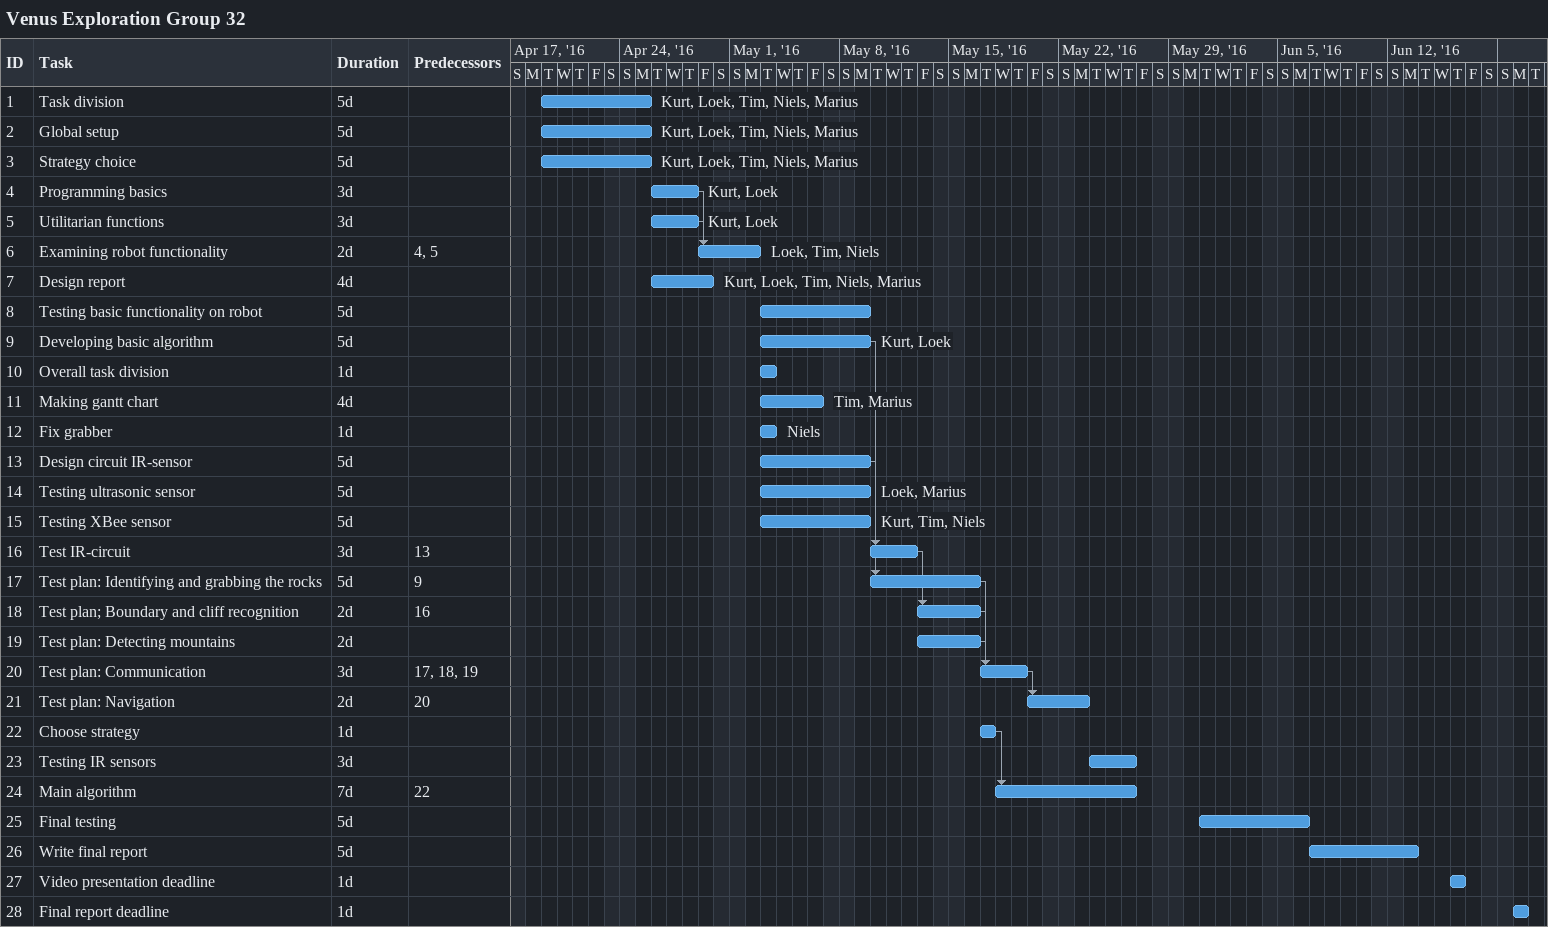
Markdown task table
Venus Exploration Group 32

| ID | Task | Duration | Start | Finish | Predecessors | Resources |
|---|---|---|---|---|---|---|
| 1 | Task division | 5d | 2016-04-19 | 2016-04-25 |  | Kurt, Loek, Tim, Niels, Marius |
| 2 | Global setup | 5d | 2016-04-19 | 2016-04-25 |  | Kurt, Loek, Tim, Niels, Marius |
| 3 | Strategy choice | 5d | 2016-04-19 | 2016-04-25 |  | Kurt, Loek, Tim, Niels, Marius |
| 4 | Programming basics | 3d | 2016-04-26 | 2016-04-28 |  | Kurt, Loek |
| 5 | Utilitarian functions | 3d | 2016-04-26 | 2016-04-28 |  | Kurt, Loek |
| 6 | Examining robot functionality | 2d | 2016-04-29 | 2016-05-02 | 4, 5 | Loek, Tim, Niels |
| 7 | Design report | 4d | 2016-04-26 | 2016-04-29 |  | Kurt, Loek, Tim, Niels, Marius |
| 8 | Testing basic functionality on robot | 5d | 2016-05-03 | 2016-05-09 |  |  |
| 9 | Developing basic algorithm | 5d | 2016-05-03 | 2016-05-09 |  | Kurt, Loek |
| 10 | Overall task division | 1d | 2016-05-03 | 2016-05-03 |  |  |
| 11 | Making gantt chart | 4d | 2016-05-03 | 2016-05-06 |  | Tim, Marius |
| 12 | Fix grabber | 1d | 2016-05-03 | 2016-05-03 |  | Niels |
| 13 | Design circuit IR-sensor | 5d | 2016-05-03 | 2016-05-09 |  |  |
| 14 | Testing ultrasonic sensor | 5d | 2016-05-03 | 2016-05-09 |  | Loek, Marius |
| 15 | Testing XBee sensor | 5d | 2016-05-03 | 2016-05-09 |  | Kurt, Tim, Niels |
| 16 | Test IR-circuit | 3d | 2016-05-10 | 2016-05-12 | 13 |  |
| 17 | Test plan: Identifying and grabbing the rocks | 5d | 2016-05-10 | 2016-05-16 | 9 |  |
| 18 | Test plan; Boundary and cliff recognition | 2d | 2016-05-13 | 2016-05-16 | 16 |  |
| 19 | Test plan: Detecting mountains | 2d | 2016-05-13 | 2016-05-16 |  |  |
| 20 | Test plan: Communication | 3d | 2016-05-17 | 2016-05-19 | 17, 18, 19 |  |
| 21 | Test plan: Navigation | 2d | 2016-05-20 | 2016-05-23 | 20 |  |
| 22 | Choose strategy | 1d | 2016-05-17 | 2016-05-17 |  |  |
| 23 | Testing IR sensors | 3d | 2016-05-24 | 2016-05-26 |  |  |
| 24 | Main algorithm | 7d | 2016-05-18 | 2016-05-26 | 22 |  |
| 25 | Final testing | 5d | 2016-05-31 | 2016-06-06 |  |  |
| 26 | Write final report | 5d | 2016-06-07 | 2016-06-13 |  |  |
| 27 | Video presentation deadline | 1d | 2016-06-16 | 2016-06-16 |  |  |
| 28 | Final report deadline | 1d | 2016-06-20 | 2016-06-20 |  |  |
